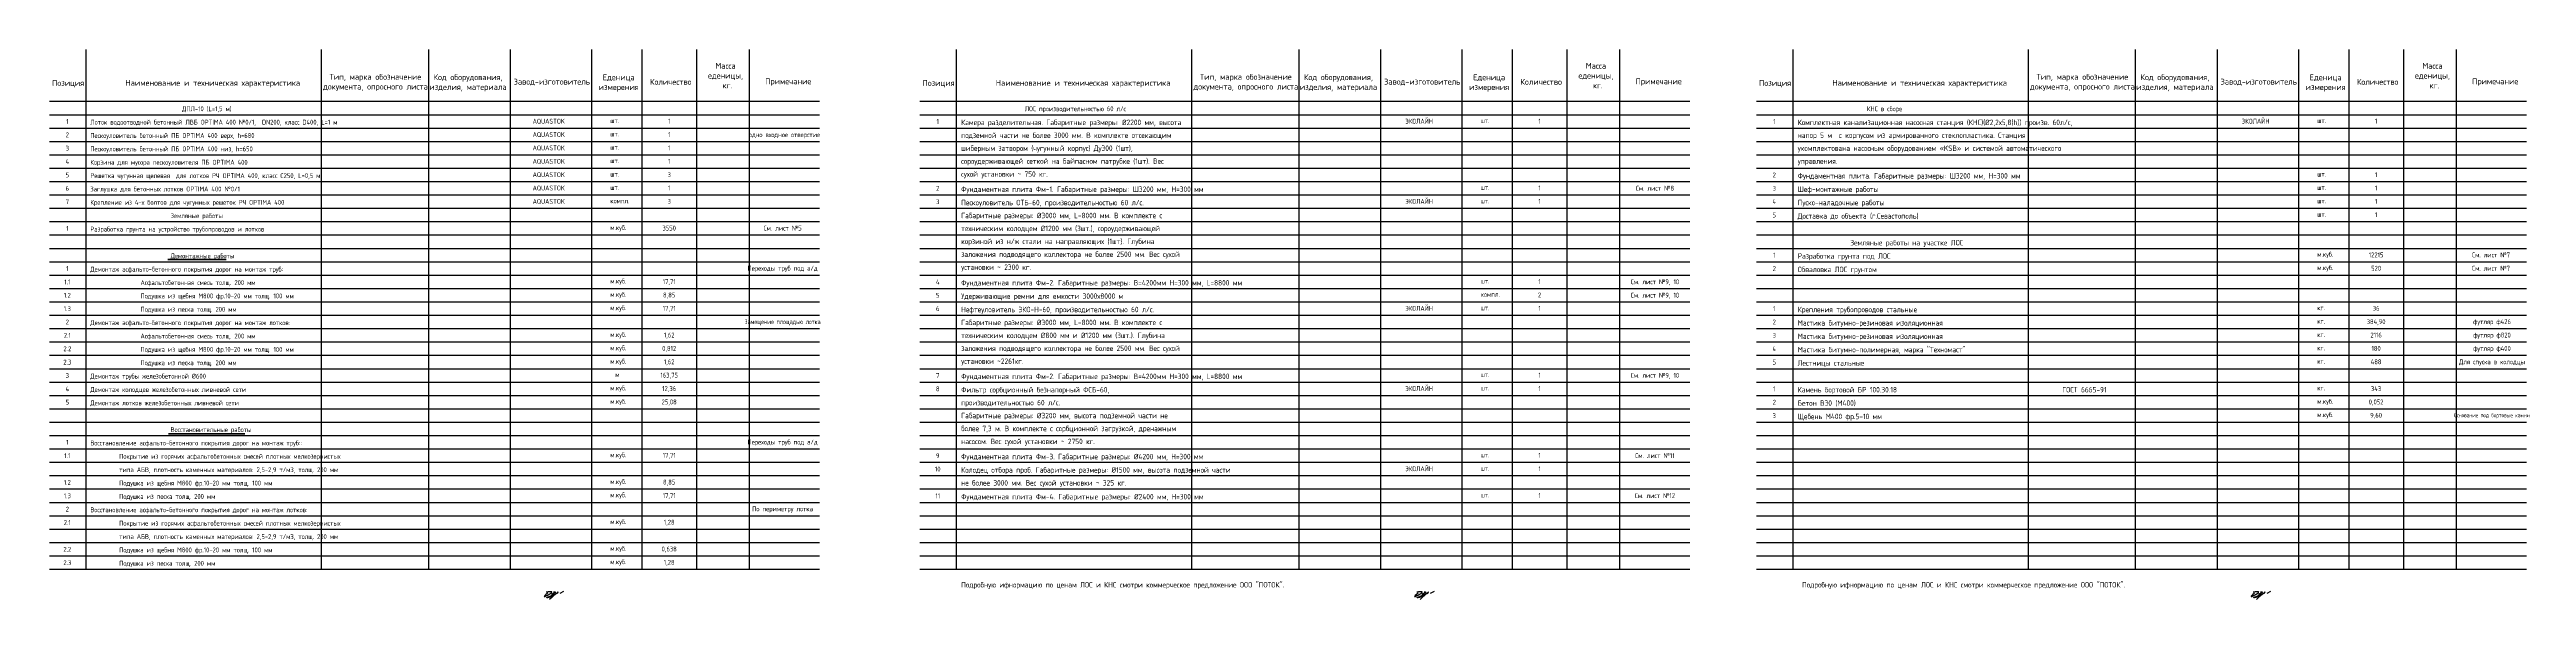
# Model space of a CAD drawing. Header units: millimetres. Extents: x 20530103 to 31271019, y 32092698 to 33532929.
# Drawn here: x 26201578 to 26328643, y 32955132 to 32983333 of the extents above; entities that cross this region are included whole.
import ezdxf
from ezdxf.enums import TextEntityAlignment as Align

# ---------------------------------------------------------------- set-up
doc = ezdxf.new("R2010")
doc.units = ezdxf.units.MM
doc.layers.add('подпись', color=7, linetype='Continuous', lineweight=25)
doc.layers.add('Труба профиль', color=7, linetype='Continuous', lineweight=50)
doc.styles.add('GOST 2.304', font='GOST.TTF')

# ---------------------------------------------------------------- blocks, each defined once
blk = doc.blocks.new('Драничников')
at = {"layer": 'подпись', "color": 5, "lineweight": 30}
for points in [[(1.9, 2), (0.9, 1.1), (0.3, 0.6), (0, 0.2), (-0.1, 0), (0, 0), (0.2, 0), (0.4, 0.1), (0.7, 0.3), (1, 0.4), (1.2, 0.5), (1.5, 0.6), (1.7, 0.7), (1.9, 0.8), (2.1, 0.9), (2.3, 1), (2.4, 1.1), (2.6, 1.2), (2.8, 1.3), (2.9, 1.4), (3, 1.5), (3.2, 1.6), (3.3, 1.6), (3.4, 1.7), (3.5, 1.8), (3.6, 1.9), (3.7, 1.9), (3.8, 2), (3.9, 2.1), (4, 2.1), (4, 2.2), (4.1, 2.2), (4.1, 2.3), (4.2, 2.3), (4.2, 2.3), (4.2, 2.4), (4.2, 2.4), (4.3, 2.4), (4.3, 2.4), (4.3, 2.5), (4.3, 2.5), (4.3, 2.5), (4.3, 2.5), (4.3, 2.5), (4.2, 2.6), (4.2, 2.6), (4.2, 2.6), (4.2, 2.6), (4.2, 2.6), (4.2, 2.6), (4.1, 2.6), (4.1, 2.6), (4.1, 2.6), (4, 2.6), (3.9, 2.6), (3.8, 2.6), (3.7, 2.6), (3.6, 2.6), (3.4, 2.6), (3.2, 2.6), (2.9, 2.6), (2.6, 2.6), (2.2, 2.6), (1.7, 2.5), (1.1, 2.5)], [(5.3, 2.6), (5.5, 2.6), (5.7, 2.6), (5.9, 2.6), (6, 2.6), (6.1, 2.6), (6.1, 2.6), (6.2, 2.6), (6.2, 2.5), (6.2, 2.5), (6.2, 2.5), (6.3, 2.5), (6.3, 2.5), (6.3, 2.5), (6.3, 2.5), (6.3, 2.5), (6.3, 2.4), (6.3, 2.4), (6.3, 2.4), (6.3, 2.4), (6.2, 2.3), (6.2, 2.3), (6.1, 2.2), (6, 2.2), (5.9, 2.1), (5.8, 2), (5.6, 1.9), (5.4, 1.9), (5.2, 1.8), (5, 1.7), (4.8, 1.6), (4.6, 1.5), (4.5, 1.4), (4.4, 1.3), (4.3, 1.3), (4.3, 1.2), (4.2, 1.2), (4.2, 1.2), (4.2, 1.2), (4.2, 1.1), (4.3, 1.1), (4.3, 1.1), (4.3, 1.1), (4.3, 1.1), (4.4, 1), (4.4, 1), (4.4, 1), (4.4, 1), (4.5, 0.9), (4.5, 0.9), (4.5, 0.9), (4.5, 0.8), (4.5, 0.8), (4.5, 0.7), (4.5, 0.7), (4.5, 0.6), (4.5, 0.5), (4.5, 0.5), (4.4, 0.4), (4.4, 0.4), (4.3, 0.3), (4.3, 0.2), (4.2, 0.2), (4.1, 0.1), (4, 0), (3.9, 0), (3.7, -0.1), (3.6, -0.2), (3.4, -0.2), (3.3, -0.3), (3.1, -0.3), (3, -0.4), (2.8, -0.4), (2.7, -0.5), (2.5, -0.5), (2.4, -0.5), (2.3, -0.6), (2.1, -0.6), (2, -0.6), (1.9, -0.6), (1.8, -0.7), (1.8, -0.7), (1.7, -0.7), (1.6, -0.7), (1.6, -0.7), (1.5, -0.7), (1.5, -0.7), (1.5, -0.7), (1.4, -0.7), (1.4, -0.7), (1.4, -0.7), (1.4, -0.7), (1.4, -0.6), (1.4, -0.6), (1.4, -0.6), (1.4, -0.6), (1.4, -0.6), (1.4, -0.6), (1.5, -0.5), (1.5, -0.5), (1.5, -0.5), (1.6, -0.4), (1.7, -0.4), (1.9, -0.3), (2, -0.2), (2.3, -0.2), (2.5, -0.1), (2.8, 0), (3.1, 0.2), (3.4, 0.3), (3.7, 0.4), (4, 0.5), (4.3, 0.6), (4.5, 0.7), (4.8, 0.8), (5, 0.9), (5.2, 1), (5.4, 1.1), (5.6, 1.2), (5.7, 1.2), (5.9, 1.3), (6.1, 1.4), (6.2, 1.4), (6.3, 1.5), (6.5, 1.6), (6.6, 1.6), (6.7, 1.7), (6.9, 1.8), (7, 1.8), (7.1, 1.9), (7.2, 1.9), (7.3, 2), (7.4, 2), (7.5, 2.1), (7.5, 2.1), (7.6, 2.2), (7.7, 2.2), (7.7, 2.3), (7.8, 2.3), (7.8, 2.3), (7.9, 2.4), (7.9, 2.4), (7.9, 2.4), (7.9, 2.4), (7.9, 2.4), (7.9, 2.5), (7.9, 2.5), (7.8, 2.5), (7.8, 2.5), (7.7, 2.5), (7.7, 2.4), (7.6, 2.4), (7.6, 2.4), (7.5, 2.3), (7.4, 2.2), (7.1, 2), (6.8, 1.7), (6.2, 1.2), (5.5, 0.5), (4.4, -0.4), (3, -1.7)], [(9, 2), (11.2, 3.1)]]:
    blk.add_lwpolyline(points, dxfattribs=at)

msp = doc.modelspace()

# ---------------------------------------------------------------- linework, layer by layer
at = {"lineweight": 30, "ltscale": 2}
for p, q in [((26203439.2617, 32983333.3486), (26203439.2617, 32956683.795)), ((26215514.3071, 32983333.3486), (26215514.3071, 32956683.795)), ((26221011.3454, 32983333.3486), (26221011.3454, 32956683.795)), ((26225211.6843, 32983333.3486), (26225211.6843, 32956683.795)), ((26229377.9943, 32983333.3486), (26229377.9943, 32956683.795)), ((26231964.0603, 32983333.3486), (26231964.0603, 32956683.795)), ((26234766.7838, 32983333.3486), (26234766.7838, 32956683.795)), ((26237482.0909, 32956683.795), (26237482.0909, 32983333.3486)), ((26248091.0503, 32983333.3486), (26248091.0503, 32956683.795)), ((26260166.0958, 32983333.3486), (26260166.0958, 32956683.795)), ((26265663.1341, 32983333.3486), (26265663.1341, 32956683.795)), ((26269863.473, 32983333.3486), (26269863.473, 32956683.795)), ((26274029.7829, 32983333.3486), (26274029.7829, 32956683.795)), ((26276615.8489, 32983333.3486), (26276615.8489, 32956683.795)), ((26279418.5725, 32983333.3486), (26279418.5725, 32956683.795)), ((26282133.8795, 32956683.795), (26282133.8795, 32983333.3486)), ((26291003.8214, 32983333.3486), (26291003.8214, 32956683.795)), ((26303078.8669, 32983333.3486), (26303078.8669, 32956683.795)), ((26308575.9052, 32983333.3486), (26308575.9052, 32956683.795)), ((26312776.2441, 32983333.3486), (26312776.2441, 32956683.795)), ((26316942.554, 32983333.3486), (26316942.554, 32956683.795)), ((26319528.62, 32983333.3486), (26319528.62, 32956683.795)), ((26322331.3436, 32983333.3486), (26322331.3436, 32956683.795)), ((26325046.6506, 32956683.795), (26325046.6506, 32983333.3486)), ((26201578.3121, 32980678.7949), (26241078.3121, 32980678.7949)), ((26246230.1007, 32980678.7949), (26285730.1007, 32980678.7949)), ((26289142.8718, 32980678.7949), (26328642.8718, 32980678.7949)), ((26201578.3121, 32956683.795), (26241078.3121, 32956683.795)), ((26246230.1007, 32956683.795), (26285730.1007, 32956683.795)), ((26289142.8718, 32956683.795), (26328642.8718, 32956683.795))]:
    msp.add_line(p, q, dxfattribs=at)
at = {"ltscale": 2}
for p, q in [((26201578.3121, 32979993.2235), (26241078.3121, 32979993.2235)), ((26246230.1007, 32979993.2235), (26285730.1007, 32979993.2235)), ((26289142.8718, 32979993.2235), (26328642.8718, 32979993.2235)), ((26201578.3121, 32979307.652), (26241078.3121, 32979307.652)), ((26201578.3121, 32978622.0806), (26241078.3121, 32978622.0806)), ((26246230.1007, 32979307.652), (26285730.1007, 32979307.652)), ((26246230.1007, 32978622.0806), (26285730.1007, 32978622.0806)), ((26289142.8718, 32979307.652), (26328642.8718, 32979307.652)), ((26289142.8718, 32978622.0806), (26328642.8718, 32978622.0806)), ((26201578.3121, 32977936.5092), (26241078.3121, 32977936.5092)), ((26201578.3121, 32977936.5092), (26241078.3121, 32977936.5092)), ((26201578.3121, 32977250.9378), (26241078.3121, 32977250.9378)), ((26201578.3121, 32977250.9378), (26241078.3121, 32977250.9378)), ((26246230.1007, 32977936.5092), (26285730.1007, 32977936.5092)), ((26246230.1007, 32977936.5092), (26285730.1007, 32977936.5092)), ((26246230.1007, 32977250.9378), (26285730.1007, 32977250.9378)), ((26246230.1007, 32977250.9378), (26285730.1007, 32977250.9378)), ((26289142.8718, 32977936.5092), (26328642.8718, 32977936.5092)), ((26289142.8718, 32977936.5092), (26328642.8718, 32977936.5092)), ((26289142.8718, 32977250.9378), (26328642.8718, 32977250.9378)), ((26289142.8718, 32977250.9378), (26328642.8718, 32977250.9378)), ((26201578.3121, 32976565.3663), (26241078.3121, 32976565.3663)), ((26201578.3121, 32975879.7949), (26241078.3121, 32975879.7949)), ((26246230.1007, 32976565.3663), (26285730.1007, 32976565.3663)), ((26246230.1007, 32975879.7949), (26285730.1007, 32975879.7949)), ((26289142.8718, 32976565.3663), (26328642.8718, 32976565.3663)), ((26289142.8718, 32975879.7949), (26328642.8718, 32975879.7949)), ((26201578.3121, 32975194.2235), (26241078.3121, 32975194.2235)), ((26246230.1007, 32975194.2235), (26285730.1007, 32975194.2235)), ((26289142.8718, 32975194.2235), (26328642.8718, 32975194.2235)), ((26201578.3121, 32974508.652), (26241078.3121, 32974508.652)), ((26201578.3121, 32973823.0806), (26241078.3121, 32973823.0806)), ((26246230.1007, 32974508.652), (26285730.1007, 32974508.652)), ((26246230.1007, 32973823.0806), (26285730.1007, 32973823.0806)), ((26289142.8718, 32974508.652), (26328642.8718, 32974508.652)), ((26289142.8718, 32973823.0806), (26328642.8718, 32973823.0806)), ((26201578.3121, 32973137.5092), (26239332.419, 32973137.5092)), ((26201578.3121, 32973137.5092), (26241078.3121, 32973137.5092)), ((26201578.3121, 32972451.9378), (26239332.419, 32972451.9378)), ((26201578.3121, 32972451.9378), (26241078.3121, 32972451.9378)), ((26246230.1007, 32973137.5092), (26283984.2077, 32973137.5092)), ((26246230.1007, 32973137.5092), (26285730.1007, 32973137.5092)), ((26246230.1007, 32972451.9378), (26283984.2077, 32972451.9378)), ((26246230.1007, 32972451.9378), (26285730.1007, 32972451.9378)), ((26289142.8718, 32973137.5092), (26326896.9787, 32973137.5092)), ((26289142.8718, 32973137.5092), (26328642.8718, 32973137.5092)), ((26289142.8718, 32972451.9378), (26326896.9787, 32972451.9378)), ((26289142.8718, 32972451.9378), (26328642.8718, 32972451.9378)), ((26201578.3121, 32971766.3663), (26241078.3121, 32971766.3663)), ((26201578.3121, 32971080.7949), (26241078.3121, 32971080.7949)), ((26246230.1007, 32971766.3663), (26285730.1007, 32971766.3663)), ((26246230.1007, 32971080.7949), (26285730.1007, 32971080.7949)), ((26289142.8718, 32971766.3663), (26328642.8718, 32971766.3663)), ((26289142.8718, 32971080.7949), (26328642.8718, 32971080.7949)), ((26201578.3121, 32970395.2235), (26241078.3121, 32970395.2235)), ((26201578.3121, 32969709.6521), (26241078.3121, 32969709.6521)), ((26246230.1007, 32970395.2235), (26285730.1007, 32970395.2235)), ((26246230.1007, 32969709.6521), (26285730.1007, 32969709.6521)), ((26289142.8718, 32970395.2235), (26328642.8718, 32970395.2235)), ((26289142.8718, 32969709.6521), (26328642.8718, 32969709.6521)), ((26201578.3121, 32969024.0806), (26241078.3121, 32969024.0806)), ((26201578.3121, 32968338.5092), (26241078.3121, 32968338.5092)), ((26246230.1007, 32969024.0806), (26285730.1007, 32969024.0806)), ((26246230.1007, 32968338.5092), (26285730.1007, 32968338.5092)), ((26289142.8718, 32969024.0806), (26328642.8718, 32969024.0806)), ((26289142.8718, 32968338.5092), (26328642.8718, 32968338.5092)), ((26201578.3121, 32967652.9378), (26241078.3121, 32967652.9378)), ((26201578.3121, 32966967.3664), (26241078.3121, 32966967.3664)), ((26246230.1007, 32967652.9378), (26285730.1007, 32967652.9378)), ((26246230.1007, 32966967.3664), (26285730.1007, 32966967.3664)), ((26289142.8718, 32967652.9378), (26328642.8718, 32967652.9378)), ((26289142.8718, 32966967.3664), (26328642.8718, 32966967.3664)), ((26201578.3121, 32966281.7949), (26241078.3121, 32966281.7949)), ((26246230.1007, 32966281.7949), (26285730.1007, 32966281.7949)), ((26289142.8718, 32966281.7949), (26328642.8718, 32966281.7949)), ((26201578.3121, 32965596.2235), (26241078.3121, 32965596.2235)), ((26201578.3121, 32964910.6521), (26241078.3121, 32964910.6521)), ((26246230.1007, 32965596.2235), (26285730.1007, 32965596.2235)), ((26246230.1007, 32964910.6521), (26285730.1007, 32964910.6521)), ((26289142.8718, 32965596.2235), (26328642.8718, 32965596.2235)), ((26289142.8718, 32964910.6521), (26328642.8718, 32964910.6521)), ((26201578.3121, 32964225.0806), (26241078.3121, 32964225.0806)), ((26201578.3121, 32963539.5092), (26241078.3121, 32963539.5092)), ((26246230.1007, 32964225.0806), (26285730.1007, 32964225.0806)), ((26246230.1007, 32963539.5092), (26285730.1007, 32963539.5092)), ((26289142.8718, 32964225.0806), (26328642.8718, 32964225.0806)), ((26289142.8718, 32963539.5092), (26328642.8718, 32963539.5092)), ((26201578.3121, 32962853.9378), (26241078.3121, 32962853.9378)), ((26201578.3121, 32962168.3664), (26241078.3121, 32962168.3664)), ((26246230.1007, 32962853.9378), (26285730.1007, 32962853.9378)), ((26246230.1007, 32962168.3664), (26285730.1007, 32962168.3664)), ((26289142.8718, 32962853.9378), (26328642.8718, 32962853.9378)), ((26289142.8718, 32962168.3664), (26328642.8718, 32962168.3664)), ((26201578.3121, 32961482.7949), (26241078.3121, 32961482.7949)), ((26201578.3121, 32960797.2235), (26241078.3121, 32960797.2235)), ((26246230.1007, 32961482.7949), (26285730.1007, 32961482.7949)), ((26246230.1007, 32960797.2235), (26285730.1007, 32960797.2235)), ((26289142.8718, 32961482.7949), (26328642.8718, 32961482.7949)), ((26289142.8718, 32960797.2235), (26328642.8718, 32960797.2235)), ((26201578.3121, 32960111.6521), (26241078.3121, 32960111.6521)), ((26201578.3121, 32959426.0807), (26241078.3121, 32959426.0807)), ((26246230.1007, 32960111.6521), (26285730.1007, 32960111.6521)), ((26246230.1007, 32959426.0807), (26285730.1007, 32959426.0807)), ((26289142.8718, 32960111.6521), (26328642.8718, 32960111.6521)), ((26289142.8718, 32959426.0807), (26328642.8718, 32959426.0807)), ((26201578.3121, 32958740.5092), (26241078.3121, 32958740.5092)), ((26201578.3121, 32958054.9378), (26241078.3121, 32958054.9378)), ((26246230.1007, 32958740.5092), (26285730.1007, 32958740.5092)), ((26246230.1007, 32958054.9378), (26285730.1007, 32958054.9378)), ((26289142.8718, 32958740.5092), (26328642.8718, 32958740.5092)), ((26289142.8718, 32958054.9378), (26328642.8718, 32958054.9378)), ((26201578.3121, 32957369.3664), (26241078.3121, 32957369.3664)), ((26246230.1007, 32957369.3664), (26285730.1007, 32957369.3664)), ((26289142.8718, 32957369.3664), (26328642.8718, 32957369.3664))]:
    msp.add_line(p, q, dxfattribs=at)
at = {"layer": 'Труба профиль'}
for p, q in [((26207648.5139, 32972570.8049), (26210632.9632, 32972570.8049)), ((26207679.1186, 32963628.5433), (26211604.9084, 32963628.5433))]:
    msp.add_line(p, q, dxfattribs=at)

# ---------------------------------------------------------------- block references
at = {"layer": 'подпись', "color": 1, "ltscale": 100, "xscale": 89.60000000000001, "yscale": 89.60000000000001, "zscale": 89.60000000000001}
for p in [(26226963.4051, 32955282.1702), (26271615.1937, 32955282.1702), (26314527.9648, 32955282.1702)]:
    msp.add_blockref('Драничников', p, dxfattribs=at)

# ---------------------------------------------------------------- texts
at = {"color": 7, "style": 'GOST 2.304'}
for s, height, p in [('1', 250, (26202491.0383, 32979644.0737)), ('AQUASTOK', 250, (26227188.1568, 32979659.7269)), ('1', 250, (26233365.3853, 32979659.7269)), ('1', 250, (26247142.8269, 32979644.0737)), ('ЭКОЛАЙН', 250, (26271839.9455, 32979659.7269)), ('1', 250, (26278017.174, 32979659.7269)), ('1', 250, (26290055.598, 32979644.0737)), ('ЭКОЛАЙН', 250, (26314752.7166, 32979659.7269)), ('1', 250, (26320929.9451, 32979659.7269)), ('3', 250, (26202491.0383, 32978272.9309)), ('2', 250, (26202491.0383, 32978958.5023)), ('AQUASTOK', 250, (26227188.1568, 32978974.1555)), ('AQUASTOK', 250, (26227188.1568, 32978288.584)), ('1', 250, (26233365.3853, 32978974.1555)), ('1', 250, (26233365.3853, 32978288.584)), ('одно входное отверстие', 250, (26239281.58, 32978965.723)), ('4', 250, (26202491.0383, 32977587.3595)), ('AQUASTOK', 250, (26227188.1568, 32977603.0126)), ('1', 250, (26233365.3853, 32977603.0126)), ('5', 250, (26202491.0383, 32976901.788)), ('6', 250, (26202491.0383, 32976216.2166)), ('AQUASTOK', 250, (26227188.1568, 32976917.4412)), ('AQUASTOK', 250, (26227188.1568, 32976231.8698)), ('3', 250, (26233365.3853, 32976917.4412)), ('1', 250, (26233365.3853, 32976231.8698)), ('2', 250, (26247142.8269, 32976216.2166)), ('1', 250, (26278017.174, 32976231.8698)), ('См. лист №8', 250, (26283931.9901, 32976222.5806)), ('3', 250, (26290055.598, 32976216.2166)), ('2', 250, (26290055.598, 32976901.788)), ('1', 250, (26320929.9451, 32976917.4412)), ('1', 250, (26320929.9451, 32976231.8698)), ('7', 250, (26202491.0383, 32975530.6452)), ('AQUASTOK', 250, (26227188.1568, 32975546.2983)), ('3', 250, (26233365.3853, 32975546.2983)), ('3', 250, (26247142.8269, 32975530.6452)), ('ЭКОЛАЙН', 250, (26271839.9455, 32975546.2983)), ('1', 250, (26278017.174, 32975546.2983)), ('4', 250, (26290055.598, 32975530.6452)), ('5', 250, (26290055.598, 32974845.0738)), ('1', 250, (26320929.9451, 32975546.2983)), ('1', 250, (26320929.9451, 32974860.7269)), ('1', 250, (26202491.0383, 32974159.5023)), ('3550', 250, (26233365.3853, 32974175.1555)), ('См. лист №5', 250, (26239182.9639, 32974175.1555)), ('1', 250, (26202491.0383, 32972102.7881)), ('Переходы труб под а/д', 250, (26239182.9639, 32972118.4412)), ('2', 250, (26290055.598, 32972102.7881)), ('1', 250, (26290055.598, 32972788.3595)), ('12215', 250, (26320929.9451, 32972804.0126)), ('520', 250, (26320929.9451, 32972118.4412)), ('См. лист №7', 250, (26326823.1824, 32972804.0126)), ('См. лист №7', 250, (26326823.1824, 32972118.4412)), ('1.2', 250, (26202491.0383, 32970731.6452)), ('1.1', 250, (26202491.0383, 32971417.2166)), ('17,71', 250, (26233365.3853, 32971432.8698)), ('8,85', 250, (26233365.3853, 32970747.2983)), ('4', 250, (26247142.8269, 32971417.2166)), ('5', 250, (26247142.8269, 32970731.6452)), ('2', 250, (26278017.174, 32970747.2983)), ('1', 250, (26278017.174, 32971432.8698)), ('См. лист №9, 10', 250, (26283931.9901, 32971423.5806)), ('См. лист №9, 10', 250, (26283931.9901, 32970738.0092)), ('1.3', 250, (26202491.0383, 32970046.0738)), ('2', 250, (26202491.0383, 32969360.5024)), ('17,71', 250, (26233365.3853, 32970061.7269)), ('6', 250, (26247142.8269, 32970046.0738)), ('ЭКОЛАЙН', 250, (26271839.9455, 32970061.7269)), ('1', 250, (26278017.174, 32970061.7269)), ('2', 250, (26290055.598, 32969360.5024)), ('1', 250, (26290055.598, 32970046.0738)), ('384,90', 250, (26320929.9451, 32969376.1555)), ('36', 250, (26320929.9451, 32970061.7269)), ('футляр ф426', 250, (26326875.5364, 32969376.1555)), ('2.1', 250, (26202491.0383, 32968674.9309)), ('1,62', 250, (26233365.3853, 32968690.5841)), ('3', 250, (26290055.598, 32968674.9309)), ('2116', 250, (26320929.9451, 32968690.5841)), ('футляр ф820', 250, (26326875.5364, 32968690.5841)), ('2.3', 250, (26202491.0383, 32967303.7881)), ('2.2', 250, (26202491.0383, 32967989.3595)), ('0,812', 250, (26233365.3853, 32968005.0126)), ('1,62', 250, (26233365.3853, 32967319.4412)), ('4', 250, (26290055.598, 32967989.3595)), ('5', 250, (26290055.598, 32967303.7881)), ('488', 250, (26320929.9451, 32967319.4412)), ('180', 250, (26320929.9451, 32968005.0126)), ('Для спуска в колодцы', 250, (26326875.5364, 32967319.4412)), ('футляр ф400', 250, (26326875.5364, 32968005.0126)), ('4', 250, (26202491.0383, 32965932.6452)), ('3', 250, (26202491.0383, 32966618.2166)), ('163,75', 250, (26233365.3853, 32966633.8698)), ('12,36', 250, (26233365.3853, 32965948.2984)), ('7', 250, (26247142.8269, 32966618.2166)), ('8', 250, (26247142.8269, 32965932.6452)), ('ЭКОЛАЙН', 250, (26271839.9455, 32965948.2984)), ('1', 250, (26278017.174, 32966633.8698)), ('1', 250, (26278017.174, 32965948.2984)), ('См. лист №9, 10', 250, (26283931.9901, 32966624.5806)), ('1', 250, (26290055.598, 32965932.6452)), ('343', 250, (26320929.9451, 32965948.2984)), ('5', 250, (26202491.0383, 32965247.0738)), ('25,08', 250, (26233365.3853, 32965262.7269)), ('3', 250, (26290055.598, 32964561.5024)), ('2', 250, (26290055.598, 32965247.0738)), ('0,052', 250, (26320929.9451, 32965262.7269)), ('9,60', 250, (26320929.9451, 32964577.1555)), ('Основание под бортовые камни', 200, (26326875.5364, 32964577.1555)), ('1', 250, (26202491.0383, 32963190.3595)), ('Переходы труб под а/д', 250, (26239182.9639, 32963206.0127)), ('1.1', 250, (26202491.0383, 32962504.7881)), ('17,71', 250, (26233365.3853, 32962520.4412)), ('10', 250, (26247142.8269, 32961819.2167)), ('9', 250, (26247142.8269, 32962504.7881)), ('ЭКОЛАЙН', 250, (26271839.9455, 32961834.8698)), ('1', 250, (26278017.174, 32962520.4412)), ('1', 250, (26278017.174, 32961834.8698)), ('См. лист №11', 250, (26283931.9901, 32962511.1521)), ('1.3', 250, (26202491.0383, 32960448.0738)), ('1.2', 250, (26202491.0383, 32961133.6452)), ('17,71', 250, (26233365.3853, 32960463.727)), ('8,85', 250, (26233365.3853, 32961149.2984)), ('11', 250, (26247142.8269, 32960448.0738)), ('1', 250, (26278017.174, 32960463.727)), ('См. лист №12', 250, (26283931.9901, 32960454.4378)), ('2', 250, (26202491.0383, 32959762.5024)), ('По периметру лотка', 250, (26239182.9639, 32959778.1555)), ('2.1', 250, (26202491.0383, 32959076.931)), ('1,28', 250, (26233365.3853, 32959092.5841)), ('2.3', 250, (26202491.0383, 32957020.2167)), ('2.2', 250, (26202491.0383, 32957705.7881)), ('0,638', 250, (26233365.3853, 32957721.4412)), ('1,28', 250, (26233365.3853, 32957035.8698))]:
    msp.add_text(s, height=height, dxfattribs=at).set_placement(p, align=Align.MIDDLE_CENTER)
for s, p in [('Лоток водоотводной бетонный ЛВБ OPTIMA 400 №0/1,  DN200, класс D400, L=1 м', (26203671.406, 32979485.646)), ('ДПЛ-10 (L=1,5 м)', (26208378.8673, 32980171.2174)), ('шт.', (26230347.3239, 32979563.6245)), ('ЛОС производительностью 60 л/с', (26251608.4711, 32980171.2174)), ('шт.', (26274999.1126, 32979563.6245)), ('КНС в сборе ', (26294805.655, 32980171.2174)), ('шт.', (26317911.8837, 32979563.6245)), ('Пескоуловитель бетонный ПБ OPTIMA 400 верх, h=680 ', (26203671.406, 32978800.0745)), ('Пескоуловитель бетонный ПБ OPTIMA 400 низ, h=650 ', (26203671.406, 32978114.5031)), ('шт.', (26230347.3239, 32978878.0531)), ('шт.', (26230347.3239, 32978192.4816)), ('Корзина для мусора пескоуловителя ПБ OPTIMA 400', (26203671.406, 32977428.9317)), ('шт.', (26230347.3239, 32977506.9102)), ('Заглушка для бетонных лотков OPTIMA 400 №0/1', (26203671.406, 32976057.7888)), ('Решетка чугунная щелевая  для лотков РЧ OPTIMA 400, класс C250, L=0,5 м', (26203671.406, 32976743.3603)), ('шт.', (26230347.3239, 32976821.3388)), ('шт.', (26230347.3239, 32976135.7674)), ('шт.', (26274999.1126, 32976135.7674)), ('шт.', (26317911.8837, 32976821.3388)), ('шт.', (26317911.8837, 32976135.7674)), ('Крепление из 4-х болтов для чугунных решеток РЧ OPTIMA 400', (26203671.406, 32975372.2174)), ('Земляные работы', (26207790.6389, 32974686.646)), ('компл.', (26230347.3239, 32975450.1959)), ('шт.', (26274999.1126, 32975450.1959)), ('шт.', (26317911.8837, 32975450.1959)), ('шт.', (26317911.8837, 32974764.6245)), ('Разработка грунта на устройство трубопроводов и лотков', (26203671.406, 32974001.0745)), ('м.куб.', (26230347.3239, 32974079.0531)), ('Демонтаж асфальто-бетонного покрытия дорог на монтаж труб:', (26203671.406, 32971944.3603)), ('Демонтажные работы', (26207790.6389, 32972629.9317)), ('м.куб.', (26317911.8837, 32972707.9102)), ('м.куб.', (26317911.8837, 32972022.3388)), ('Асфальтобетонная смесь толщ. 200 мм', (26206245.7747, 32971258.7888)), ('Подушка из щебня М800 фр.10-20 мм толщ. 100 мм', (26206245.7747, 32970573.2174)), ('м.куб.', (26230347.3239, 32971336.7674)), ('м.куб.', (26230347.3239, 32970651.196)), ('компл.', (26274999.1126, 32970651.196)), ('шт.', (26274999.1126, 32971336.7674)), ('Демонтаж асфальто-бетонного покрытия дорог на монтаж лотков:', (26203671.406, 32969202.0746)), ('Подушка из песка толщ. 200 мм', (26206245.7747, 32969887.646)), ('м.куб.', (26230347.3239, 32969965.6245)), ('шт.', (26274999.1126, 32969965.6245)), ('кг.', (26317911.8837, 32969965.6245)), ('кг.', (26317911.8837, 32969280.0531)), ('Асфальтобетонная смесь толщ. 200 мм', (26206245.7747, 32968516.5031)), ('м.куб.', (26230347.3239, 32968594.4817)), ('кг.', (26317911.8837, 32968594.4817)), ('Подушка из щебня М800 фр.10-20 мм толщ. 100 мм', (26206245.7747, 32967830.9317)), ('Подушка из песка толщ. 200 мм', (26206245.7747, 32967145.3603)), ('м.куб.', (26230347.3239, 32967908.9102)), ('м.куб.', (26230347.3239, 32967223.3388)), ('кг.', (26317911.8837, 32967908.9102)), ('кг.', (26317911.8837, 32967223.3388)), ('Демонтаж трубы железобетонной %%C600 ', (26203671.406, 32966459.7889)), ('Демонтаж колодцев железобетонных ливневой сети', (26203671.406, 32965774.2174)), ('м.куб.', (26230347.3239, 32965852.196)), ('м', (26230603.021, 32966537.7674)), ('шт.', (26274999.1126, 32966537.7674)), ('шт.', (26274999.1126, 32965852.196)), ('кг.', (26317911.8837, 32965852.196)), ('Демонтаж лотков железобетонных ливневой сети', (26203671.406, 32965088.646)), ('м.куб.', (26230347.3239, 32965166.6245)), ('м.куб.', (26317911.8837, 32965166.6245)), ('м.куб.', (26317911.8837, 32964481.0531)), ('Восстановление асфальто-бетонного покрытия дорог на монтаж труб::', (26203671.406, 32963031.9317)), ('Восстановительные работы', (26207790.6389, 32963717.5031)), ('типа АБВ, плотность каменных материалов: 2,5-2,9 т/м3, толщ. 200 мм', (26205152.4473, 32961660.7889)), ('Покрытие из горячих асфальтобетонных смесей плотных мелкозернистых ', (26205152.4473, 32962346.3603)), ('м.куб.', (26230347.3239, 32962424.3388)), ('шт.', (26274999.1126, 32962424.3388)), ('шт.', (26274999.1126, 32961738.7674)), ('Подушка из щебня М800 фр.10-20 мм толщ. 100 мм', (26205152.4473, 32960975.2174)), ('м.куб.', (26230347.3239, 32961053.196)), ('м.куб.', (26230347.3239, 32960367.6246)), ('Восстановление асфальто-бетонного покрытия дорог на монтаж лотков:', (26203671.406, 32959604.0746)), ('Подушка из песка толщ. 200 мм', (26205152.4473, 32960289.646)), ('шт.', (26274999.1126, 32960367.6246)), ('типа АБВ, плотность каменных материалов: 2,5-2,9 т/м3, толщ. 200 мм', (26205152.4473, 32958232.9317)), ('Покрытие из горячих асфальтобетонных смесей плотных мелкозернистых ', (26205152.4473, 32958918.5032)), ('м.куб.', (26230347.3239, 32958996.4817)), ('Подушка из щебня М800 фр.10-20 мм толщ. 100 мм', (26205152.4473, 32957547.3603)), ('Подушка из песка толщ. 200 мм', (26205152.4473, 32956861.7889)), ('м.куб.', (26230347.3239, 32957625.3389)), ('м.куб.', (26230347.3239, 32956939.7674))]:
    msp.add_text(s, height=250, dxfattribs=at).set_placement(p)
at = {"color": 7, "style": 'GOST 2.304', "width": 0.9}
msp.add_text('Замещение площадью лотка', height=250, dxfattribs=at).set_placement((26239182.9639, 32969376.1555), align=Align.MIDDLE_CENTER)
at = {"color": 0, "attachment_point": 2, "style": 'GOST 2.304'}
for s, insert, char_height, width in [('{\\fGOST Common|b0|i0|c204|p34;Масса \\Pеденицы\\fGOST Common|b0|i0|c186|p34;,\\fGOST Common|b0|i0|c204|p34;\\P кг\\fGOST Common|b0|i0|c186|p34;.}', (26236256.8661, 32982650.1218), 300.964966, 2854.506929), ('{\\fGOST Common|b0|i0|c204|p34;Масса \\Pеденицы\\fGOST Common|b0|i0|c186|p34;,\\fGOST Common|b0|i0|c204|p34;\\P кг\\fGOST Common|b0|i0|c186|p34;.}', (26280908.6547, 32982650.1218), 300.964966, 2854.506929), ('{\\fGOST Common|b0|i0|c204|p34;Масса \\Pеденицы\\fGOST Common|b0|i0|c186|p34;,\\fGOST Common|b0|i0|c204|p34;\\P кг\\fGOST Common|b0|i0|c186|p34;.}', (26323821.4258, 32982650.1218), 300.964966, 2854.506929), ('{\\fGOST Common|b0|i0|c204|p34;Позиция}', (26202533.1896, 32981769.862), 300.964966, 1860.9496), ('{\\fGOST Common|b0|i0|c204|p34;Наименование и техническая характеристика }', (26209951.541, 32981774.9028), 300.964966, 9313.302421), ('{\\fGOST Common|b0|i0|c204|p34;Тип\\fGOST Common|b0|i0|c186|p34;,\\fGOST Common|b0|i0|c204|p34; марка обозначение документа\\fGOST Common|b0|i0|c186|p34;,\\fGOST Common|b0|i0|c204|p34; опросного листа}', (26218297.3319, 32982084.7331), 300.9649658, 5505.924397), ('{\\fGOST Common|b0|i0|c204|p34;Код оборудования\\fGOST Common|b0|i0|c186|p34;,\\fGOST Common|b0|i0|c204|p34; изделия\\fGOST Common|b0|i0|c186|p34;,\\fGOST Common|b0|i0|c204|p34; материала}', (26223045.1156, 32982065.6438), 300.9649658, 3970.046087), ('{\\fGOST Common|b0|i0|c204|p34;Завод\\fGOST Common|b0|i0|c186|p34;-\\fGOST Common|b0|i0|c204|p34;изготовитель}', (26227346.0003, 32981837.3358), 300.9649658, 2854.506929), ('{\\fGOST Common|b0|i0|c204|p34;Еденица измерения}', (26230775.189, 32982061.0297), 300.964966, 2854.506929), ('{\\fGOST Common|b0|i0|c204|p34;Количество}', (26233443.204, 32981829.1667), 300.964966, 2854.506929), ('{\\fGOST Common|b0|i0|c204|p34;Примечание}', (26239474.3546, 32981854.9364), 300.964966, 2854.506929), ('{\\fGOST Common|b0|i0|c204|p34;Позиция}', (26247184.9782, 32981769.862), 300.964966, 1860.9496), ('{\\fGOST Common|b0|i0|c204|p34;Наименование и техническая характеристика }', (26254603.3297, 32981774.9028), 300.964966, 9313.302421), ('{\\fGOST Common|b0|i0|c204|p34;Тип\\fGOST Common|b0|i0|c186|p34;,\\fGOST Common|b0|i0|c204|p34; марка обозначение документа\\fGOST Common|b0|i0|c186|p34;,\\fGOST Common|b0|i0|c204|p34; опросного листа}', (26262949.1206, 32982084.7331), 300.9649658, 5505.924397), ('{\\fGOST Common|b0|i0|c204|p34;Код оборудования\\fGOST Common|b0|i0|c186|p34;,\\fGOST Common|b0|i0|c204|p34; изделия\\fGOST Common|b0|i0|c186|p34;,\\fGOST Common|b0|i0|c204|p34; материала}', (26267696.9043, 32982065.6438), 300.9649658, 3970.046087), ('{\\fGOST Common|b0|i0|c204|p34;Завод\\fGOST Common|b0|i0|c186|p34;-\\fGOST Common|b0|i0|c204|p34;изготовитель}', (26271997.789, 32981837.3358), 300.9649658, 2854.506929), ('{\\fGOST Common|b0|i0|c204|p34;Еденица измерения}', (26275426.9776, 32982061.0297), 300.964966, 2854.506929), ('{\\fGOST Common|b0|i0|c204|p34;Количество}', (26278094.9927, 32981829.1667), 300.964966, 2854.506929), ('{\\fGOST Common|b0|i0|c204|p34;Примечание}', (26284126.1432, 32981854.9364), 300.964966, 2854.506929), ('{\\fGOST Common|b0|i0|c204|p34;Позиция}', (26290097.7493, 32981769.862), 300.964966, 1860.9496), ('{\\fGOST Common|b0|i0|c204|p34;Наименование и техническая характеристика }', (26297516.1008, 32981774.9028), 300.964966, 9313.302421), ('{\\fGOST Common|b0|i0|c204|p34;Тип\\fGOST Common|b0|i0|c186|p34;,\\fGOST Common|b0|i0|c204|p34; марка обозначение документа\\fGOST Common|b0|i0|c186|p34;,\\fGOST Common|b0|i0|c204|p34; опросного листа}', (26305861.8917, 32982084.7331), 300.9649658, 5505.924397), ('{\\fGOST Common|b0|i0|c204|p34;Код оборудования\\fGOST Common|b0|i0|c186|p34;,\\fGOST Common|b0|i0|c204|p34; изделия\\fGOST Common|b0|i0|c186|p34;,\\fGOST Common|b0|i0|c204|p34; материала}', (26310609.6754, 32982065.6438), 300.9649658, 3970.046087), ('{\\fGOST Common|b0|i0|c204|p34;Завод\\fGOST Common|b0|i0|c186|p34;-\\fGOST Common|b0|i0|c204|p34;изготовитель}', (26314910.5601, 32981837.3358), 300.9649658, 2854.506929), ('{\\fGOST Common|b0|i0|c204|p34;Еденица измерения}', (26318339.7487, 32982061.0297), 300.964966, 2854.506929), ('{\\fGOST Common|b0|i0|c204|p34;Количество}', (26321007.7638, 32981829.1667), 300.964966, 2854.506929), ('{\\fGOST Common|b0|i0|c204|p34;Примечание}', (26327038.9143, 32981854.9364), 300.964966, 2854.506929)]:
    msp.add_mtext(s, dxfattribs=dict(at, insert=insert, char_height=char_height, width=width))
at = {"color": 0, "attachment_point": 1, "line_spacing_factor": 1.42, "style": 'GOST 2.304'}
for s, insert, char_height, width in [('{\\C256;Камера разделительная. Габаритные размеры: %%C2200 мм, высота подземной части не более 3000 мм. В комплекте отсекающим шиберным затвором (чугунный корпус) Ду300 (1шт), сороудерживающей сеткой на байпасном патрубке (1шт). Вес сухой установки ~ 750 кг. }', (26248344.1975, 32979739.8763), 279.9942095, 9401.389125), ('{\\C256;Комплектная канализационная насосная станция (КНС)(%%C2,2х5,8(h)) произв. 60л/с, напор 5 м  c корпусом из армированного стеклопластика. Станция укомплектована насосным оборудованием «KSB» и системой автоматического управления. }', (26291256.9686, 32979739.8763), 279.9942095, 11821.8983), ('{\\C256;Пескоуловитель ОТБ-60, производительностью 60 л/с. Габаритные размеры: %%C3000 мм, L=8000 мм. В комплекте с техническим колодцем %%C1200 мм (3шт.), сороудерживающей корзиной из н/ж стали на направляющих (1шт). Глубина заложения подводящего коллектора не более 2500 мм. Вес сухой установки ~ 2300 кг. }', (26248344.1975, 32975626.4478), 279.9942095, 9401.389125), ('{\\C256;Нефтеуловитель ЭКО-Н-60, производительностью 60 л/с. Габаритные размеры: %%C3000 мм, L=8000 мм. В комплекте с техническим колодцем %%C800 мм и %%C1200 мм (3шт.). Глубина заложения подводящего коллектора не более 2500 мм. Вес сухой установки ~2261кг. }', (26248344.1975, 32970141.8763), 279.9942095, 9401.389125), ('{\\C256;Фильтр сорбционный безнапорный ФСБ-60, производительностью 60 л/с. \\PГабаритные размеры: %%C3200 мм, высота подземной части не более 7,3 м. В комплекте с сорбционной загрузкой, дренажным насосом. Вес сухой установки ~ 2750 кг. }', (26248344.1975, 32966028.4478), 279.9942095, 9401.389125), ('{\\C256;Фундаментная плита Фм-3. Габаритные размеры: Ø4200 мм, Н=300 мм }', (26248344.1975, 32962600.5907), 279.994209, 11771.898557), ('{\\C256;Колодец отбора проб. Габаритные размеры: %%C1500 мм, высота подземной части не более 3000 мм. Вес сухой установки ~ 325 кг. }', (26248344.1975, 32961915.0192), 279.9942095, 11712.130205), ('{\\C256;Фундаментная плита Фм-4. Габаритные размеры: Ø2400 мм, Н=300 мм }', (26248344.1975, 32960543.8764), 279.994209, 11712.130205)]:
    msp.add_mtext(s, dxfattribs=dict(at, insert=insert, char_height=char_height, width=width))
at = {"color": 7, "char_height": 279.994209, "attachment_point": 1, "line_spacing_factor": 1.42, "style": 'GOST 2.304'}
for s, insert, width in [('{\\C256;Фундаментная плита Фм-1. Габаритные размеры: \\C158;\\c6233856;Ш\\C256;3200 мм, Н=300 мм }', (26248344.1975, 32976312.0192), 12806.803283), ('{\\C256;Фундаментная плита. Габаритные размеры: Ш3200 мм, Н=300 мм }', (26291256.9686, 32976997.5906), 9401.389125), ('{\\C256;Шеф-монтажные работы }', (26291256.9686, 32976312.0192), 9401.389125), ('{\\C256;Доставка до объекта (г.Севастополь) }', (26291256.9686, 32974940.8763), 9401.389125), ('{\\C256;Пуско-наладочные работы }', (26291256.9686, 32975626.4478), 9401.389125), ('{\\C256;Земляные работы на участке ЛОС}', (26293959.997, 32973569.7335), 9401.389125), ('{\\C256;Обваловка ЛОС грунтом}', (26291256.9686, 32972198.5906), 9401.389125), ('{\\C256;Разработка грунта под ЛОС}', (26291256.9686, 32972884.1621), 9401.389125), ('{\\C256;Удерживающие ремни для емкости 3000х8000 м}', (26248344.1975, 32970827.4478), 12806.803283), ('{\\C256;Фундаментная плита Фм-2. Габаритные размеры: В=4200мм Н=300 мм, L=8800 мм }', (26248344.1975, 32971513.0192), 12806.803283), ('{\\C256;Мастика битумно-резиновая изоляционная}', (26291256.9686, 32969456.3049), 9401.389125), ('{\\C256;Крепления трубопроводов стальные}', (26291256.9686, 32970141.8763), 9401.389125), ('{\\C256;Мастика битумно-резиновая изоляционная}', (26291256.9686, 32968770.7335), 9401.389125), ('{\\C256;Лестницы стальные}', (26291256.9686, 32967399.5906), 9401.389125), ('{\\C256;Мастика битумно-полимерная, марка "Техномаст"}', (26291256.9686, 32968085.1621), 9401.389125), ('{\\C256;Фундаментная плита Фм-2. Габаритные размеры: В=4200мм Н=300 мм, L=8800 мм }', (26248344.1975, 32966714.0192), 12806.803283), ('{\\C256;Камень бортовой БР 100.30.18}', (26291256.9686, 32966028.4478), 9401.389125), ('{\\C256;ГОСТ 6665-91}', (26304827.9519, 32966028.4478), 9401.389125), ('{\\C256;Бетон B30 (М400)}', (26291256.9686, 32965342.8764), 9401.389125), ('{\\C256;Щебень М400 фр.5-10 мм}', (26291256.9686, 32964657.3049), 9401.389125), ('{\\C256;Подробную ифнормацию по ценам ЛОС и КНС смотри коммерческое предложение ООО "ПОТОК".}', (26248344.1975, 32956025.2287), 16532.364414), ('{\\C256;Подробную ифнормацию по ценам ЛОС и КНС смотри коммерческое предложение ООО "ПОТОК".}', (26291481.2167, 32956025.2287), 16532.364414)]:
    msp.add_mtext(s, dxfattribs=dict(at, insert=insert, width=width))

doc.saveas('drawing.dxf')
